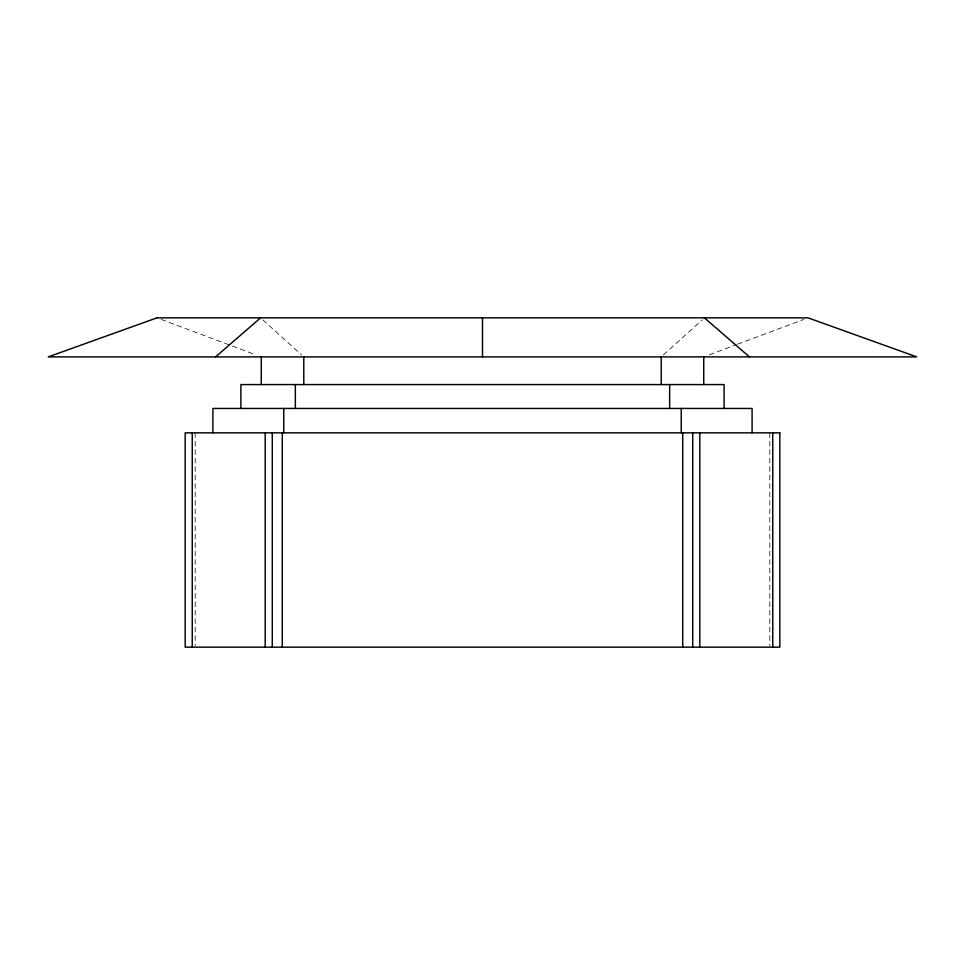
<?xml version="1.0" encoding="UTF-8"?>
<svg xmlns="http://www.w3.org/2000/svg" width="965" height="965" viewBox="0 0 965 965"><rect width="100%" height="100%" fill="white"/><g stroke="black" fill="none" stroke-linecap="round" stroke-linejoin="round"><path stroke-width="0.72" stroke-dasharray="4.83 3.62" d="M663.425 354.891L702.194 319.849M709.372 354.782L736.15 344.758M737.562 344.228L803.809 319.427M161.191 319.427L255.629 354.782M262.806 319.849L301.575 354.891M769.817 432.839L769.817 645.657M195.183 432.839L195.183 645.657"/><path stroke-width="1.45" d="M215.557 356.893L260.586 317.847M704.414 317.847L749.443 356.893M772.748 432.839L772.748 647.153M752.097 432.839L752.097 408.448L212.903 408.448L212.903 432.839M724.1 408.448L724.1 384.577L240.9 384.577L240.9 408.448M703.738 356.893L703.738 384.577M699.806 432.839L699.806 647.153M692.725 432.839L692.725 647.153M682.713 432.839L682.713 647.153M681.242 408.448L681.242 432.839M669.65 384.577L669.65 408.448M661.218 356.893L661.218 384.577M482.5 317.847L482.5 356.893M303.782 356.893L303.782 384.577M295.35 384.577L295.35 408.448M283.758 408.448L283.758 432.839M282.287 432.839L282.287 647.153M272.275 432.839L272.275 647.153M265.194 432.839L265.194 647.153M261.262 356.893L261.262 384.577M192.252 432.839L192.252 647.153M156.957 317.847L48.25 356.893L916.75 356.893L808.043 317.847L156.957 317.847M779.829 432.839L185.171 432.839L185.171 647.153L779.829 647.153L779.829 432.839"/></g></svg>
